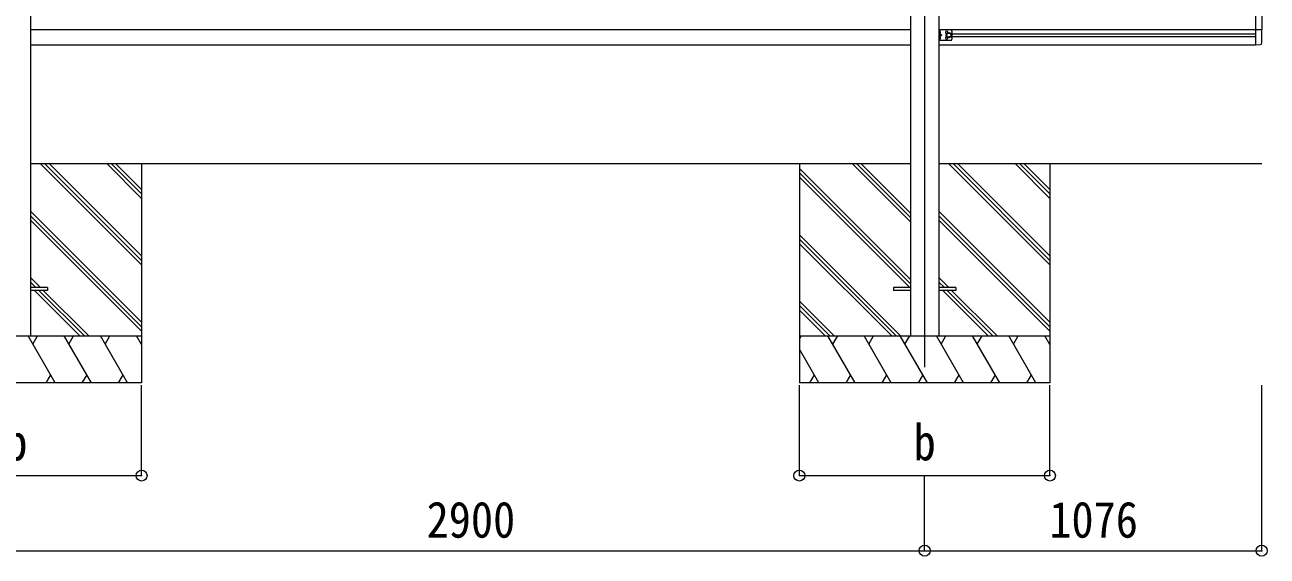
# Model space of a CAD drawing. Units: millimetres at full size, sheet at 1:35. Extents: x -9783 to 9892, y -6828 to 6752.
# Drawn here: x 3221 to 7187, y -1951 to -253 of the extents above; entities that cross this region are included whole.
import ezdxf
from ezdxf.enums import TextEntityAlignment as Align

# ---------------------------------------------------------------- set-up
doc = ezdxf.new("R2010")
doc.units = ezdxf.units.MM
doc.header["$LTSCALE"] = 35
doc.header["$PDMODE"] = 32
doc.header["$PDSIZE"] = 35
for name, color, linetype, lineweight in [('0-0_0', 7, 'Continuous', 9), ('0-1_本体', 4, 'Continuous', 9), ('0-2_部品', 7, 'Continuous', 9), ('0-8_PARTS2', 2, 'Continuous', 9), ('0-A_寸法', 6, 'Continuous', 9), ('1-1_GLASS', 4, 'Continuous', 9), ('1-2_GLASS_SEAL', 7, 'Continuous', 9)]:
    doc.layers.add(name, color=color, linetype=linetype, lineweight=lineweight)
doc.styles.add('ＭＳ ゴシック', font='')
doc.styles.get('ＭＳ ゴシック').set_extended_font_data('MS Gothic')

msp = doc.modelspace()

# ---------------------------------------------------------------- linework, layer by layer
at = {"layer": '0-0_0'}
for p, q in [((6048.08, -696.92), (3238.48, -696.92)), ((3593.28, -1019.38), (3270.81, -696.92)), ((3593.28, -1005.24), (3284.95, -696.92)), ((3593.28, -991.1), (3299.1, -696.92)), ((3593.28, -807.25), (3482.95, -696.92)), ((3593.28, -793.11), (3497.09, -696.92)), ((3593.28, -778.97), (3511.23, -696.92)), ((3593.28, -696.92), (3593.28, -1396.92)), ((5693.28, -696.92), (5693.28, -1396.92)), ((6048.08, -1066.4), (5693.28, -711.6)), ((6048.08, -882.55), (5862.45, -696.92)), ((6048.08, -868.41), (5876.59, -696.92)), ((6048.08, -854.27), (5890.73, -696.92)), ((7169.28, -696.92), (6138.48, -696.92)), ((6493.28, -1019.38), (6170.81, -696.92)), ((6493.28, -1005.24), (6184.95, -696.92)), ((6493.28, -991.1), (6199.1, -696.92)), ((6493.28, -807.25), (6382.95, -696.92)), ((6493.28, -793.11), (6397.09, -696.92)), ((6493.28, -778.97), (6411.23, -696.92)), ((6493.28, -696.92), (6493.28, -1396.92)), ((6048.08, -1080.54), (5693.28, -725.74)), ((6045.82, -1092.42), (5693.28, -739.89)), ((3593.28, -1203.23), (3238.48, -848.43)), ((3593.28, -1217.37), (3238.48, -862.57)), ((6493.28, -1203.23), (6138.48, -848.43)), ((6493.28, -1217.37), (6138.48, -862.57)), ((3593.28, -1231.52), (3238.48, -876.72)), ((6493.28, -1231.52), (6138.48, -876.72)), ((6016.47, -1246.92), (5693.28, -923.73)), ((6002.33, -1246.92), (5693.28, -937.87)), ((5988.18, -1246.92), (5693.28, -952.02)), ((3270.34, -1092.42), (3238.48, -1060.56)), ((6170.34, -1092.42), (6138.48, -1060.56)), ((3256.19, -1092.42), (3238.48, -1074.71)), ((3242.05, -1092.42), (3238.48, -1088.85)), ((3396.55, -1246.92), (3251.05, -1101.42)), ((3410.69, -1246.92), (3265.19, -1101.42)), ((3424.84, -1246.92), (3279.34, -1101.42)), ((6156.19, -1092.42), (6138.48, -1074.71)), ((6142.05, -1092.42), (6138.48, -1088.85)), ((6296.55, -1246.92), (6151.05, -1101.42)), ((6310.69, -1246.92), (6165.19, -1101.42)), ((6324.84, -1246.92), (6179.34, -1101.42)), ((5804.34, -1246.92), (5693.28, -1135.86)), ((5790.19, -1246.92), (5693.28, -1150.01)), ((5776.05, -1246.92), (5693.28, -1164.15)), ((2793.28, -1246.92), (3593.28, -1246.92)), ((3317.59, -1396.92), (3230.99, -1246.92)), ((3245.99, -1272.9), (3260.99, -1246.92)), ((3433.06, -1396.92), (3346.46, -1246.92)), ((3361.46, -1272.9), (3376.46, -1246.92)), ((3548.53, -1396.92), (3461.93, -1246.92)), ((3476.93, -1272.9), (3491.93, -1246.92)), ((3593.28, -1274.42), (3577.4, -1246.92)), ((5693.28, -1246.92), (6493.28, -1246.92)), ((5699.11, -1246.92), (5693.28, -1257.02)), ((5871.18, -1396.92), (5784.58, -1246.92)), ((5814.58, -1246.92), (5799.58, -1272.9)), ((5986.65, -1396.92), (5900.05, -1246.92)), ((5915.05, -1272.9), (5930.05, -1246.92)), ((6102.12, -1396.92), (6015.52, -1246.92)), ((6030.52, -1272.9), (6045.52, -1246.92)), ((6217.59, -1396.92), (6130.99, -1246.92)), ((6145.99, -1272.9), (6160.99, -1246.92)), ((6333.06, -1396.92), (6246.46, -1246.92)), ((6261.46, -1272.9), (6276.46, -1246.92)), ((6448.53, -1396.92), (6361.93, -1246.92)), ((6376.93, -1272.9), (6391.93, -1246.92)), ((6493.28, -1274.42), (6477.4, -1246.92)), ((5755.71, -1396.92), (5693.28, -1288.78)), ((3302.59, -1370.94), (3287.59, -1396.92)), ((3418.06, -1370.94), (3403.06, -1396.92)), ((3533.53, -1370.94), (3518.53, -1396.92)), ((5740.71, -1370.94), (5725.71, -1396.92)), ((5856.18, -1370.94), (5841.18, -1396.92)), ((5971.65, -1370.94), (5956.65, -1396.92)), ((6087.12, -1370.94), (6072.12, -1396.92)), ((6202.59, -1370.94), (6187.59, -1396.92)), ((6318.06, -1370.94), (6303.06, -1396.92)), ((6433.53, -1370.94), (6418.53, -1396.92)), ((3593.28, -1396.92), (2793.28, -1396.92)), ((6493.28, -1396.92), (5693.28, -1396.92))]:
    msp.add_line(p, q, dxfattribs=at)
at = {"layer": '0-1_本体'}
for p, q in [((3238.48, 1629.46), (3238.48, -1246.92)), ((6048.08, 1629.46), (6048.08, -1246.92)), ((6138.48, 1629.46), (6138.48, -1246.92))]:
    msp.add_line(p, q, dxfattribs=at)
at = {"layer": '0-2_部品', "color": 4}
for p, q in [((3293.28, -1092.44), (3238.48, -1092.44)), ((3293.28, -1101.44), (3238.48, -1101.44)), ((3293.28, -1092.44), (3293.28, -1101.44)), ((5993.48, -1092.42), (5993.48, -1101.42)), ((6048.28, -1092.42), (5993.48, -1092.42)), ((6048.28, -1101.42), (5993.48, -1101.42)), ((6193.08, -1092.42), (6138.28, -1092.42))]:
    msp.add_line(p, q, dxfattribs=at)
msp.add_lwpolyline([(6193.08, -1092.42), (6193.08, -1101.42), (6138.28, -1101.42)], dxfattribs=at)
at = {"layer": '0-8_PARTS2'}
msp.add_line((6093.28, 1603.08), (6093.28, -1346.92), dxfattribs=at)
at = {"layer": '0-A_寸法'}
for p, q in [((3593.28, -1693.31), (3593.28, -1404.34)), ((5693.28, -1693.31), (5693.28, -1404.34)), ((6493.28, -1693.31), (6493.28, -1404.34)), ((7169.28, -1933.29), (7169.28, -1404.34)), ((2793.28, -1693.31), (3593.28, -1693.31)), ((5693.28, -1693.31), (6493.28, -1693.31)), ((6093.28, -1933.29), (6093.28, -1693.31)), ((3193.28, -1933.29), (6093.28, -1933.29)), ((6093.28, -1933.29), (7169.28, -1933.29))]:
    msp.add_line(p, q, dxfattribs=at)
for p in [(3593.28, -1693.31), (5693.28, -1693.31), (6493.28, -1693.31), (6093.28, -1933.29), (7169.28, -1933.29)]:
    msp.add_point(p, dxfattribs=at)
at = {"layer": '1-1_GLASS'}
for p, q in [((7149.28, 1557.46), (7149.28, -316.53)), ((7169.28, 1508.27), (7169.28, -267.34)), ((3238.48, -267.53), (6048.08, -267.53)), ((6138.48, -267.53), (7149.28, -267.53)), ((3238.48, -316.03), (6048.08, -316.03)), ((6138.48, -316.03), (7149.28, -316.03)), ((6180.28, -281.03), (7149.28, -281.03)), ((6180.28, -290.03), (7149.28, -290.03))]:
    msp.add_line(p, q, dxfattribs=at)
at = {"layer": '1-2_GLASS_SEAL'}
for p, q in [((6138.48, -268.03), (6138.48, -303.03)), ((6175.48, -268.03), (6138.48, -268.03)), ((6140.98, -268.03), (6140.98, -303.03)), ((6141.48, -272.53), (6142.28, -272.67)), ((6180.48, -273.03), (6180.48, -298.03)), ((7149.28, -267.34), (7169.78, -267.34)), ((7169.78, -310.24), (7169.78, -267.34)), ((6175.48, -303.03), (6138.48, -303.03)), ((6141.48, -280.53), (6140.98, -280.44)), ((6140.98, -285.53), (6147.98, -285.53)), ((6141.48, -298.53), (6140.98, -298.44)), ((6141.48, -280.53), (6142.28, -280.39)), ((6141.48, -290.53), (6142.28, -290.67)), ((6141.48, -298.53), (6142.28, -298.39)), ((7149.28, -316.54), (7164.56, -315.74))]:
    msp.add_line(p, q, dxfattribs=at)
for points in [[(6140.59, -276.53), (6141.22, -275.35), (6143.46, -274.23)], [(6140.59, -276.53), (6141.22, -277.72), (6143.46, -278.83)], [(6141.48, -280.53), (6141.48, -272.53), (6140.98, -272.62), (6140.98, -280.44)], [(6140.59, -294.53), (6141.22, -293.35), (6143.46, -292.23)], [(6140.59, -294.53), (6141.22, -295.72), (6143.46, -296.83)], [(6140.98, -280.53), (6147.98, -285.53), (6140.98, -290.53)], [(6141.48, -298.53), (6141.48, -290.53), (6140.98, -290.62), (6140.98, -298.44)]]:
    msp.add_lwpolyline(points, dxfattribs=at)
msp.add_lwpolyline([(6170.48, -293.04), (6163.98, -289.29), (6163.98, -281.78), (6170.48, -278.03), (6176.98, -281.78), (6176.98, -289.29)], close=True, dxfattribs=at)
for radius in [8.5, 7.5, 6.5]:
    msp.add_circle((6170.48, -285.53), radius, dxfattribs=at)
for centre, radius, start, end in [((6142.12, -273.56), 0.9, 32.05588, 80), ((6137.38, -276.53), 6.5, 327.94412, 32.05588), ((6163.48, -277.03), 4.25, 353.70569, 265.23923), ((6175.48, -273.03), 5, 0, 90), ((6142.12, -279.51), 0.9, 280, 327.94412), ((6142.12, -291.56), 0.9, 32.05588, 80), ((6142.12, -297.51), 0.9, 280, 327.94412), ((6137.38, -294.53), 6.5, 327.94412, 32.05588), ((6163.48, -294.03), 4.25, 94.76077, 6.29431), ((6175.48, -298.03), 5, 270, 0), ((7164.28, -310.24), 5.5, 273, 0)]:
    msp.add_arc(centre, radius, start, end, dxfattribs=at)

# ---------------------------------------------------------------- texts
at = {"layer": '0-A_寸法', "color": 7, "style": 'ＭＳ ゴシック', "width": 0.9}
for s, p in [('b', (3158.28, -1678.81)), ('b', (6058.28, -1678.81)), ('2900', (4503.28, -1926.29)), ('1076', (6491.28, -1926.29))]:
    msp.add_text(s, height=115.5, dxfattribs=at).set_placement(p, align=Align.BOTTOM_LEFT)

doc.saveas('drawing.dxf')
